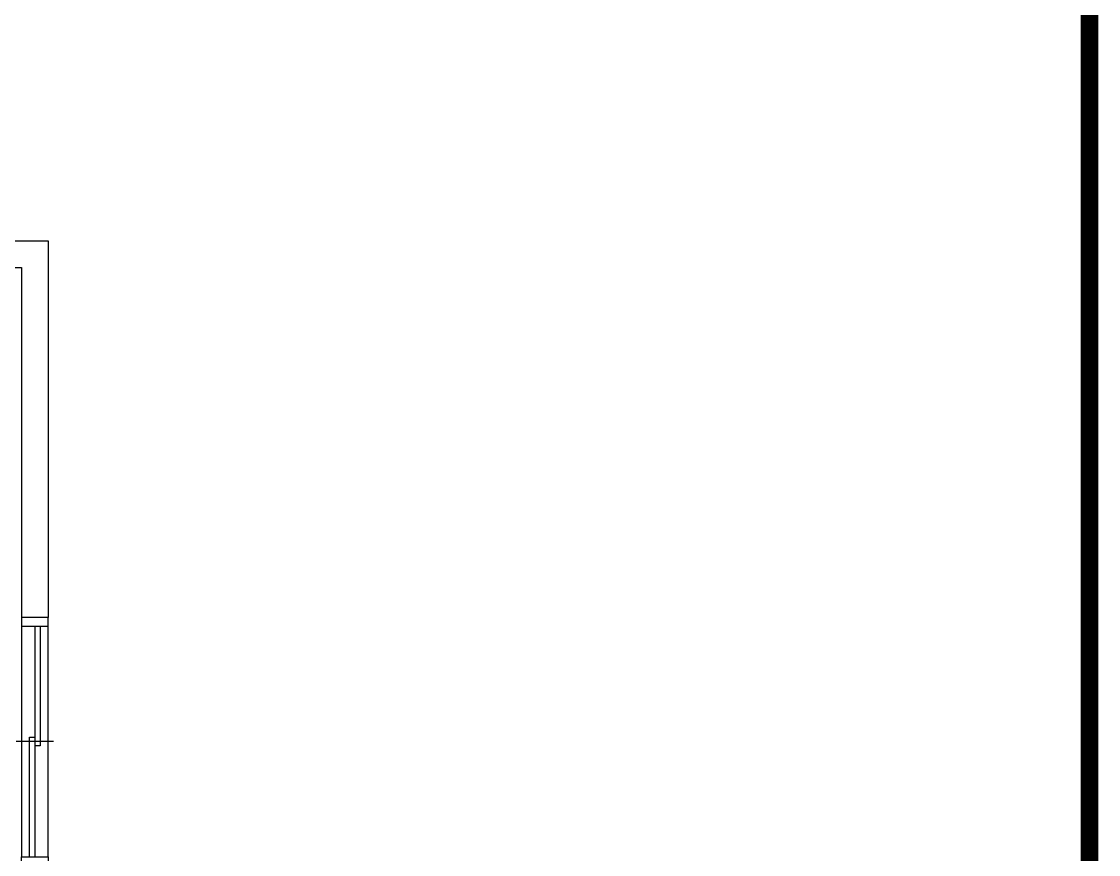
# Model space of a CAD drawing. Extents: x 489590 to 931630, y 16852 to 52972.
# Drawn here: x 494827 to 495435, y 52032 to 52502 of the extents above; entities that cross this region are included whole.
import ezdxf

# ---------------------------------------------------------------- set-up
doc = ezdxf.new("R2010")
doc.units = 0
doc.header["$LTSCALE"] = 50
for name, color, linetype in [('08', 8, 'Continuous'), ('L-L', 7, 'Continuous'), ('OPEN', 5, 'Continuous'), ('WALL', 2, 'Continuous')]:
    doc.layers.add(name, color=color, linetype=linetype)

# ---------------------------------------------------------------- blocks, each defined once
blk = doc.blocks.new('$PWS002115O0ASW0DW00008C2')
at = {"color": 0, "linetype": 'Continuous'}
for p, q in [((-70, 7.5), (-65, 7.5)), ((-65, 7.5), (-65, -7.5)), ((65, 7.5), (-65, 7.5)), ((0, -10.5), (0, 10.5)), ((70, 7.5), (65, 7.5)), ((65, 7.5), (65, -7.5)), ((-65, 3), (2.5, 3)), ((65, 0), (-65, 0)), ((-2.5, -3), (-2.5, 0)), ((2.5, 3), (2.5, 0)), ((65, -3), (-2.5, -3)), ((-65, -7.5), (-70, -7.5)), ((-65, -7.5), (65, -7.5)), ((65, -7.5), (70, -7.5))]:
    blk.add_line(p, q, dxfattribs=at)
blk = doc.blocks.new('A$C05A63BC5')
at = {"layer": 'WALL', "color": 9, "true_color": 0xc7c8ca}
blk.add_line((964.5, 787.5), (949.5, 787.5), dxfattribs=at)
for points in [[(940, 1000), (964.5, 1000), (964.5, 787.5)], [(940, 985), (949.5, 985), (949.5, 787.5)]]:
    blk.add_lwpolyline(points, dxfattribs=at)
at = {"layer": 'OPEN', "color": 9, "true_color": 0xc7c8ca, "rotation": 89.99999999999999}
blk.add_blockref('$PWS002115O0ASW0DW00008C2', (957, 717.5), dxfattribs=at)
blk = doc.blocks.new('A$C6F4479EE')
at = {"layer": '08', "color": 8, "true_color": 0x737373, "const_width": 10}
blk.add_lwpolyline([(2535.71, 2000), (100, 2000), (100, 100), (2870, 100), (2870, 1814.85)], dxfattribs=at)

msp = doc.modelspace()

# ---------------------------------------------------------------- block references
at = {"layer": '08'}
msp.add_blockref('A$C6F4479EE', (492559.62, 50872.09, -120958.98), dxfattribs=at)
at = {"layer": 'L-L', "lineweight": -3}
msp.add_blockref('A$C05A63BC5', (493877.59, 51378.29, -120958.98), dxfattribs=at)

doc.saveas('drawing.dxf')
